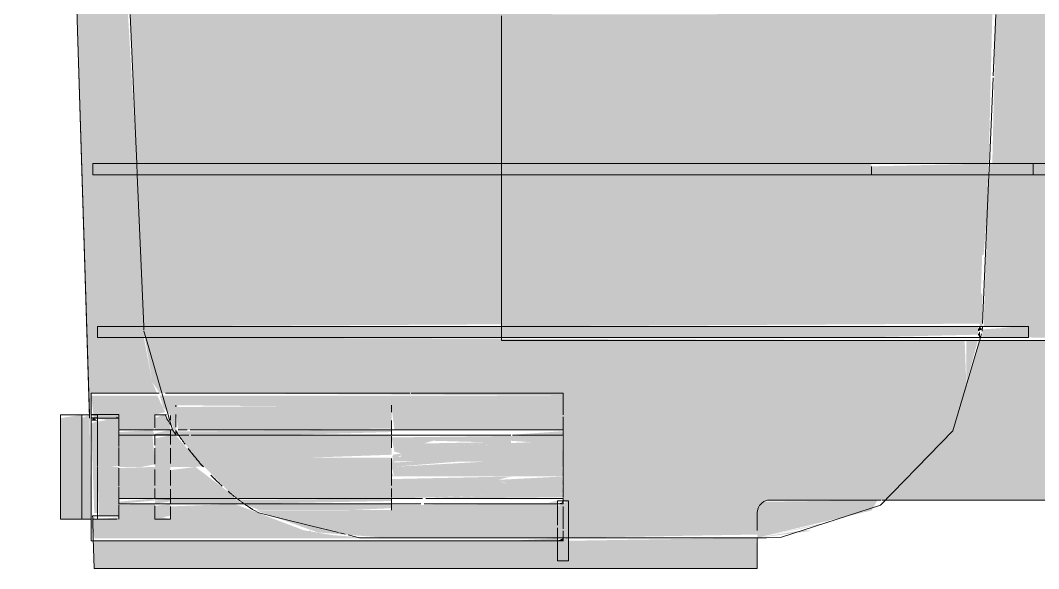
# Model space of a CAD drawing. Header units: metres. Extents: x 147 to 427, y -16 to 162.
# Drawn here: x 201.4607 to 201.6258, y 0 to 0.0889 of the extents above; entities that cross this region are included whole.
import ezdxf

# ---------------------------------------------------------------- set-up
doc = ezdxf.new("R2010")
doc.units = ezdxf.units.M
doc.layers.add('P-SANR-FIXT', color=7, linetype='Continuous', lineweight=5)

# ---------------------------------------------------------------- blocks, each defined once
blk = doc.blocks.new('Bomba Jacuzzi1 - 15B-T 1_1_2CV TRIF_220_380V _1 1_2CV_-2414014-FF')
at = {"layer": 'P-SANR-FIXT', "lineweight": 15, "true_color": 0x181818, "transparency": 33554598}
h = blk.add_hatch(color=250, dxfattribs=at)
h.paths.add_polyline_path([(96.11956, 0), (96.13346, 0), (96.1333, 0.005), (96.10286, 0.00452), (96.10286, 0.00128), (96.10106, 0.00128), (96.10106, 0.00452), (96.02582, 0.00452), (96.02596, 0), (96.11845, 0)])
h.paths.add_polyline_path([(96.15973, 0.01111), (96.20058, 0.01111), (96.20058, 0.037), (96.16946, 0.037), (96.16475, 0.02164), (96.15375, 0.01111), (96.15838, 0.01111)])
h.paths.add_polyline_path([(96.02518, 0.02497), (96.02546, 0.02497), (96.02546, 0.02848), (96.03612, 0.02848), (96.03536, 0.03022), (96.034, 0.0375), (96.02646, 0.0375), (96.02646, 0.0393), (96.03397, 0.0393), (96.03291, 0.0639), (96.02571, 0.0639), (96.02571, 0.0657), (96.03284, 0.0657), (96.03142, 0.0899), (96.02447, 0.0899), (96.02447, 0.0917), (96.0317, 0.09218), (96.03074, 0.1146), (96.02297, 0.1146), (96.02297, 0.1164), (96.03066, 0.1164), (96.02951, 0.1429), (96.02147, 0.1429), (96.02517, 0.02497)])
h.paths.add_polyline_path([(96.02142, 0.1447), (96.02945, 0.1447), (96.02866, 0.16061), (96.02088, 0.1604), (96.02096, 0.15934)])
h.paths.add_polyline_path([(96.17831, 0.175), (96.20101, 0.175), (96.20101, 0.21), (96.20846, 0.21), (96.20846, 0.2411), (96.18695, 0.24103), (96.17831, 0.23454), (96.17673, 0.1977), (96.17831, 0.1977), (96.17831, 0.1959), (96.17666, 0.1959), (96.17576, 0.175)])
h.paths.add_polyline_path([(96.01796, 0.22761), (96.0259, 0.22761), (96.02536, 0.23473), (96.01704, 0.24097), (96.01397, 0.24097), (96.01506, 0.23186), (96.01796, 0.23136), (96.01796, 0.23009)])
h = blk.add_hatch(color=250, dxfattribs=at)
h.paths.add_polyline_path([(96.10286, 0.005), (96.13346, 0.00553), (96.13377, 0.01016), (96.13494, 0.01104), (96.13838, 0.01111), (96.15375, 0.01111), (96.16478, 0.02176), (96.16733, 0.03007), (96.16708, 0.037), (96.03536, 0.0375), (96.03536, 0.03022), (96.03659, 0.02848), (96.10196, 0.02807), (96.10196, 0.011), (96.10286, 0.01049), (96.10286, 0.00511)])
h.paths.add_polyline_path([(96.10286, 0.00128), (96.10286, 0.005), (96.10106, 0.00452), (96.10106, 0.00128), (96.10196, 0.00128)])
h.paths.add_polyline_path([(96.07118, 0.00493), (96.06455, 0.00544), (96.05992, 0.00622), (96.04868, 0.0105), (96.0383, 0.01009), (96.0383, 0.00803), (96.0358, 0.00859), (96.0358, 0.0105), (96.02996, 0.01036), (96.02982, 0.0083), (96.02571, 0.00802), (96.02596, 0.00493), (96.06897, 0.00493)])
h.paths.add_polyline_path([(96.20501, 0.02222), (96.20946, 0.02222), (96.20899, 0.08898), (96.20556, 0.08898), (96.20501, 0.02422)])
h.paths.add_polyline_path([(96.03536, 0.0225), (96.0358, 0.02283), (96.0358, 0.02497), (96.03745, 0.02539), (96.03618, 0.02807), (96.02546, 0.02807), (96.02588, 0.02441), (96.02996, 0.02386), (96.03, 0.0225)])
h.paths.add_polyline_path([(96.0383, 0.0225), (96.03852, 0.02291), (96.0383, 0.02254)])
h.paths.add_polyline_path([(96.20101, 0.037), (96.20058, 0.0639), (96.171, 0.0639), (96.17015, 0.0393), (96.17745, 0.03898), (96.17745, 0.0375), (96.20058, 0.037)])
h.paths.add_polyline_path([(96.03397, 0.0393), (96.09196, 0.03963), (96.09196, 0.0639), (96.03291, 0.0639), (96.03347, 0.05085)])
h.paths.add_polyline_path([(96.03404, 0.0375), (96.03417, 0.0375), (96.03387, 0.0393), (96.02646, 0.0393), (96.02646, 0.0375), (96.034, 0.0375)])
h.paths.add_polyline_path([(96.03284, 0.0657), (96.09196, 0.0657), (96.09196, 0.0899), (96.0318, 0.0899)])
h.paths.add_polyline_path([(96.03291, 0.0639), (96.03284, 0.0657), (96.02571, 0.0657), (96.02571, 0.0639), (96.03142, 0.0639)])
h.paths.add_polyline_path([(96.20058, 0.0657), (96.20101, 0.0657), (96.20101, 0.08898), (96.19507, 0.08898), (96.19507, 0.0899), (96.17212, 0.0899), (96.17156, 0.0657), (96.1782, 0.0657)])
h.paths.add_polyline_path([(96.03172, 0.0917), (96.09196, 0.09218), (96.09196, 0.1146), (96.03142, 0.1146), (96.0317, 0.09218)])
h.paths.add_polyline_path([(96.02447, 0.0899), (96.0318, 0.0899), (96.03142, 0.0917), (96.02447, 0.0917)])
h.paths.add_polyline_path([(96.02297, 0.1146), (96.03074, 0.1146), (96.03066, 0.1164), (96.02297, 0.1164)])
h.paths.add_polyline_path([(96.08735, 0.1164), (96.09196, 0.1164), (96.09196, 0.1429), (96.03074, 0.1429), (96.03097, 0.13882), (96.0297, 0.13882), (96.02973, 0.13812), (96.03101, 0.13812), (96.03142, 0.13079), (96.03142, 0.1164), (96.08251, 0.1164)])
h.paths.add_polyline_path([(96.17422, 0.13903), (96.19507, 0.13903), (96.19507, 0.14202), (96.20101, 0.14202), (96.20101, 0.1429), (96.17439, 0.1429), (96.17422, 0.13905)])
h.paths.add_polyline_path([(96.20556, 0.14202), (96.20946, 0.14215), (96.20946, 0.19678), (96.20846, 0.19734), (96.20846, 0.21), (96.20101, 0.21), (96.20101, 0.175), (96.20556, 0.175), (96.20556, 0.1436)])
h.paths.add_polyline_path([(96.02951, 0.1429), (96.02951, 0.14337), (96.02945, 0.1447), (96.02142, 0.1447), (96.02147, 0.1429), (96.02866, 0.1429)])
h.paths.add_polyline_path([(96.07421, 0.1447), (96.09196, 0.1447), (96.09196, 0.175), (96.17564, 0.175), (96.17658, 0.1959), (96.03996, 0.1959), (96.0395, 0.16061), (96.02951, 0.16061), (96.02951, 0.1447), (96.07274, 0.1447)])
h.paths.add_polyline_path([(96.20101, 0.1447), (96.20101, 0.175), (96.17576, 0.175), (96.17459, 0.1447), (96.19437, 0.1447)])
h.paths.add_polyline_path([(96.02081, 0.16118), (96.02872, 0.16175), (96.02726, 0.1959), (96.02561, 0.1963), (96.02561, 0.1977), (96.02718, 0.1977), (96.02561, 0.22718), (96.01796, 0.22637), (96.01796, 0.22461), (96.02096, 0.22445), (96.02079, 0.16142)])
h.paths.add_polyline_path([(96.17666, 0.1959), (96.17831, 0.1959), (96.17831, 0.1977), (96.17673, 0.1977), (96.1767, 0.19701)])
h.paths.add_polyline_path([(96.12796, 0.1977), (96.17666, 0.1977), (96.17831, 0.23454), (96.18361, 0.23882), (96.18361, 0.23937), (96.18642, 0.24103), (96.01759, 0.24097), (96.02096, 0.23899), (96.02096, 0.23803), (96.02561, 0.23454), (96.02599, 0.22761), (96.03996, 0.22761), (96.03996, 0.1977), (96.12172, 0.1977)])
h.paths.add_polyline_path([(96.20861, 0.21), (96.20946, 0.21), (96.20896, 0.24032), (96.20879, 0.22539)])
h = blk.add_hatch(color=250, dxfattribs=at)
h.paths.add_polyline_path([(96.10196, 0.005), (96.10286, 0.00511), (96.10286, 0.011), (96.10196, 0.0105), (96.10196, 0.00565)])
h.paths.add_polyline_path([(96.10106, 0.005), (96.10106, 0.0105), (96.07416, 0.0103), (96.07416, 0.0095), (96.05218, 0.00945), (96.06219, 0.00587), (96.07339, 0.005), (96.09957, 0.005)])
h.paths.add_polyline_path([(96.20501, 0.02222), (96.20501, 0.03153), (96.20101, 0.03153), (96.20101, 0.02222)])
h.paths.add_polyline_path([(96.03911, 0.0225), (96.03916, 0.02294), (96.03943, 0.0265), (96.07416, 0.02618), (96.07462, 0.0225), (96.10196, 0.0225), (96.10193, 0.02807), (96.03659, 0.02806), (96.03713, 0.02614), (96.03823, 0.02497), (96.0383, 0.02441), (96.03879, 0.0225)])
h.paths.add_polyline_path([(96.20501, 0.037), (96.20556, 0.037), (96.20546, 0.08898), (96.20101, 0.08898), (96.20101, 0.0657), (96.20546, 0.0657), (96.20501, 0.0639), (96.20101, 0.0639), (96.20101, 0.06199), (96.20501, 0.06199), (96.20501, 0.03949)])
h.paths.add_polyline_path([(96.09196, 0.0393), (96.16953, 0.03974), (96.16992, 0.05085), (96.17015, 0.05085), (96.17065, 0.05721), (96.17088, 0.0639), (96.09196, 0.0639), (96.09196, 0.03963)])
h.paths.add_polyline_path([(96.03921, 0.0375), (96.09196, 0.0375), (96.09196, 0.0393), (96.034, 0.0393), (96.03417, 0.0375), (96.03917, 0.0375)])
h.paths.add_polyline_path([(96.17015, 0.0375), (96.17745, 0.0375), (96.17745, 0.0393), (96.16993, 0.0388), (96.16992, 0.0375)])
h.paths.add_polyline_path([(96.09196, 0.0657), (96.17098, 0.0657), (96.17156, 0.0899), (96.09196, 0.0899), (96.09196, 0.0684)])
h.paths.add_polyline_path([(96.03291, 0.0639), (96.09196, 0.0639), (96.09196, 0.0657), (96.03284, 0.0657), (96.03287, 0.06498)])
h.paths.add_polyline_path([(96.20101, 0.0639), (96.20058, 0.0657), (96.1782, 0.0657), (96.1782, 0.0639), (96.20058, 0.0639)])
h.paths.add_polyline_path([(96.20946, 0.08936), (96.20943, 0.09198), (96.20556, 0.09142), (96.20556, 0.0895), (96.2091, 0.08937)])
h.paths.add_polyline_path([(96.19507, 0.0899), (96.19507, 0.0917), (96.17945, 0.0917), (96.17945, 0.0899), (96.1908, 0.0899)])
h.paths.add_polyline_path([(96.20101, 0.08966), (96.20101, 0.0899), (96.19507, 0.08988)])
h.paths.add_polyline_path([(96.09196, 0.0917), (96.14507, 0.09218), (96.14507, 0.1146), (96.09196, 0.1146), (96.09196, 0.09218)])
h.paths.add_polyline_path([(96.03931, 0.0899), (96.09196, 0.0899), (96.09196, 0.0917), (96.03172, 0.0917), (96.0318, 0.0899), (96.03917, 0.0899)])
h.paths.add_polyline_path([(96.20101, 0.0917), (96.20101, 0.09198), (96.19847, 0.0917)])
h.paths.add_polyline_path([(96.09196, 0.1164), (96.14507, 0.1164), (96.1452, 0.13903), (96.17405, 0.13945), (96.174, 0.1429), (96.09196, 0.1429), (96.09196, 0.1192)])
h.paths.add_polyline_path([(96.03659, 0.1146), (96.09196, 0.1146), (96.09196, 0.1164), (96.03142, 0.11597), (96.03142, 0.1146), (96.03616, 0.1146)])
h.paths.add_polyline_path([(96.20701, 0.13903), (96.20946, 0.13903), (96.20946, 0.1415), (96.20556, 0.14112), (96.20556, 0.13903)])
h.paths.add_polyline_path([(96.19507, 0.13903), (96.20101, 0.1391), (96.20101, 0.14181), (96.19507, 0.14202), (96.19507, 0.13996)])
h.paths.add_polyline_path([(96.20556, 0.14202), (96.20556, 0.175), (96.20101, 0.175), (96.20101, 0.1447), (96.20546, 0.1447), (96.20546, 0.1429), (96.20101, 0.1429), (96.20101, 0.14202), (96.20546, 0.14202)])
h.paths.add_polyline_path([(96.09196, 0.1447), (96.17428, 0.1447), (96.17541, 0.175), (96.16785, 0.175), (96.16679, 0.17332), (96.16672, 0.175), (96.14552, 0.175), (96.14507, 0.17377), (96.09196, 0.175), (96.09196, 0.14767)])
h.paths.add_polyline_path([(96.04488, 0.1429), (96.09196, 0.1429), (96.09196, 0.1447), (96.03065, 0.14455), (96.03074, 0.1429), (96.04429, 0.1429)])
h.paths.add_polyline_path([(96.20101, 0.1429), (96.20101, 0.1447), (96.18351, 0.1447), (96.18351, 0.1429)])
h.paths.add_polyline_path([(96.0395, 0.16061), (96.03996, 0.16061), (96.03959, 0.1959), (96.02777, 0.1959), (96.02975, 0.16061), (96.03315, 0.16061), (96.03312, 0.16132), (96.03917, 0.16061)])
h.paths.add_polyline_path([(96.03996, 0.1977), (96.03967, 0.2276), (96.02602, 0.22719), (96.02697, 0.21015), (96.02776, 0.20827), (96.02709, 0.20812), (96.02821, 0.1977), (96.03969, 0.1977)])
h.paths.add_polyline_path([(96.15001, 0.1959), (96.17658, 0.1959), (96.17666, 0.1977), (96.03996, 0.1977), (96.03996, 0.1959), (96.14507, 0.1959)])
h.paths.add_polyline_path([(96.02561, 0.1959), (96.02724, 0.1963), (96.02718, 0.1977), (96.02561, 0.1977), (96.02618, 0.1963)])
h.paths.add_polyline_path([(96.20946, 0.19678), (96.20946, 0.21), (96.20861, 0.21), (96.20846, 0.19678)])
h = blk.add_hatch(color=250, dxfattribs=at)
h.paths.add_polyline_path([(96.16992, 0.0393), (96.16997, 0.03974), (96.16992, 0.0446), (96.16953, 0.04462), (96.16953, 0.0393)])
h.paths.add_polyline_path([(96.03074, 0.1146), (96.03142, 0.1146), (96.03142, 0.1164), (96.03066, 0.1164), (96.03069, 0.1158)])
h.paths.add_polyline_path([(96.03074, 0.1429), (96.03064, 0.1447), (96.02947, 0.14429), (96.02953, 0.1429)])
h.paths.add_polyline_path([(96.17428, 0.1447), (96.17446, 0.1447), (96.17437, 0.14667)])
h.paths.add_polyline_path([(96.02877, 0.16061), (96.02951, 0.16061), (96.02909, 0.17241), (96.02866, 0.17248), (96.02821, 0.18812), (96.02734, 0.19411), (96.02874, 0.16141)])
h.paths.add_polyline_path([(96.02767, 0.1977), (96.02709, 0.20812), (96.02776, 0.20827), (96.02693, 0.21086), (96.02718, 0.1977)])
h = blk.add_hatch(color=250, dxfattribs=at)
h.paths.add_polyline_path([(96.10196, 0.005), (96.10196, 0.0105), (96.10106, 0.01011), (96.10106, 0.005)])
h.paths.add_polyline_path([(96.15001, 0.0375), (96.16922, 0.03795), (96.16922, 0.0393), (96.09196, 0.0393), (96.09196, 0.0375), (96.14998, 0.0375)])
h.paths.add_polyline_path([(96.14507, 0.0639), (96.15196, 0.0639), (96.15196, 0.0657), (96.09196, 0.0657), (96.09196, 0.0639), (96.14356, 0.0639)])
h.paths.add_polyline_path([(96.17156, 0.0639), (96.1782, 0.0639), (96.1782, 0.0657), (96.17108, 0.0657), (96.171, 0.0639)])
h.paths.add_polyline_path([(96.20546, 0.0639), (96.20501, 0.0657), (96.20101, 0.0657), (96.20101, 0.0639), (96.20501, 0.0639)])
h.paths.add_polyline_path([(96.20556, 0.0895), (96.20546, 0.09198), (96.20546, 0.09143), (96.20542, 0.0899), (96.20546, 0.0895)])
h.paths.add_polyline_path([(96.19507, 0.0899), (96.20101, 0.0899), (96.20101, 0.0917), (96.19507, 0.0917), (96.19507, 0.09104)])
h.paths.add_polyline_path([(96.17681, 0.0899), (96.17945, 0.0899), (96.17945, 0.0917), (96.17219, 0.0917), (96.17221, 0.0899), (96.17459, 0.0899)])
h.paths.add_polyline_path([(96.09813, 0.0899), (96.12696, 0.09038), (96.12696, 0.0917), (96.09196, 0.0917), (96.09196, 0.0899)])
h.paths.add_polyline_path([(96.10023, 0.1146), (96.12696, 0.11513), (96.12696, 0.1164), (96.09196, 0.1164), (96.09196, 0.1146), (96.09629, 0.1146)])
h.paths.add_polyline_path([(96.20101, 0.13903), (96.20556, 0.13958), (96.20546, 0.14165), (96.20101, 0.14181), (96.20101, 0.1391)])
h.paths.add_polyline_path([(96.10196, 0.1429), (96.10196, 0.1447), (96.09196, 0.1447), (96.09196, 0.1429), (96.09904, 0.1429)])
h.paths.add_polyline_path([(96.20546, 0.1429), (96.20546, 0.1447), (96.20101, 0.1447), (96.20101, 0.1429)])
h.paths.add_polyline_path([(96.17459, 0.1429), (96.18351, 0.1429), (96.18243, 0.1436), (96.18351, 0.1436), (96.18351, 0.1447), (96.17446, 0.1447), (96.17439, 0.1429)])
h.paths.add_polyline_path([(96.03295, 0.1959), (96.03996, 0.1963), (96.0396, 0.1977), (96.02769, 0.19734), (96.02821, 0.1959), (96.03142, 0.1959)])
h = blk.add_hatch(color=250, dxfattribs=at)
h.paths.add_polyline_path([(96.16922, 0.0639), (96.17088, 0.0639), (96.17088, 0.0657), (96.15196, 0.06525), (96.15196, 0.0639), (96.16887, 0.0639)])
h.paths.add_polyline_path([(96.13694, 0.0899), (96.17203, 0.0899), (96.17156, 0.0917), (96.12696, 0.0917), (96.12696, 0.0899), (96.13546, 0.0899)])
h.paths.add_polyline_path([(96.20542, 0.0899), (96.20546, 0.0899), (96.20546, 0.0917), (96.20101, 0.0917), (96.20101, 0.0899)])
h.paths.add_polyline_path([(96.13156, 0.1146), (96.14507, 0.11505), (96.14507, 0.1164), (96.12696, 0.1164), (96.12696, 0.1146), (96.13118, 0.1146)])
h.paths.add_polyline_path([(96.15001, 0.1429), (96.17422, 0.14326), (96.174, 0.1447), (96.10196, 0.1447), (96.10196, 0.1429), (96.14764, 0.1429)])
for points in [[(96.16922, 0.0385), (96.16993, 0.0388), (96.16953, 0.0393), (96.16922, 0.03879)], [(96.16961, 0.0375), (96.16953, 0.0385), (96.16922, 0.03795), (96.16953, 0.0375)], [(96.02396, 0.00803), (96.02396, 0.02497), (96.02046, 0.02441), (96.02046, 0.00803)], [(96.02396, 0.00803), (96.02546, 0.00803), (96.02518, 0.02497), (96.02396, 0.02441), (96.02396, 0.00806)], [(96.02646, 0.02398), (96.02588, 0.02441), (96.02546, 0.02398)], [(96.02646, 0.00902), (96.02646, 0.02398), (96.02546, 0.0235), (96.02596, 0.00902)], [(96.02866, 0.0165), (96.02996, 0.01668), (96.02996, 0.02441), (96.02646, 0.02386), (96.02646, 0.0165)], [(96.02996, 0.02441), (96.02951, 0.02468), (96.02951, 0.02441)], [(96.05481, 0.02163), (96.07416, 0.02215), (96.07416, 0.0225), (96.03924, 0.02225), (96.04013, 0.02163), (96.05241, 0.02163)], [(96.10179, 0.02163), (96.10196, 0.02176), (96.10179, 0.02229), (96.09357, 0.0217), (96.10006, 0.02163)], [(96.02996, 0.00859), (96.02996, 0.0165), (96.02646, 0.01646), (96.02671, 0.00859), (96.02866, 0.00859)], [(96.05029, 0.0105), (96.07416, 0.01097), (96.07407, 0.01137), (96.04939, 0.01116), (96.05028, 0.01051)], [(96.10196, 0.0105), (96.10179, 0.01071), (96.10106, 0.0105)], [(96.10196, 0.0107), (96.10179, 0.011), (96.10179, 0.01071)], [(96.02582, 0.00452), (96.02596, 0.00859), (96.02546, 0.00803), (96.02569, 0.00452)], [(96.02996, 0.00829), (96.02996, 0.00859), (96.02982, 0.0083)], [(96.13346, 0.00503), (96.14615, 0.00766), (96.14334, 0.00719), (96.13346, 0.00503)], [(96.10106, 0.00452), (96.10106, 0.00493), (96.09352, 0.00452)], [(96.10196, 0.00452), (96.10196, 0.00493), (96.10106, 0.00452)]]:
    blk.add_hatch(color=250, dxfattribs=at).paths.add_polyline_path(points)
h = blk.add_hatch(color=250, dxfattribs=at)
h.paths.add_polyline_path([(96.1628, 0.02023), (96.16327, 0.02023), (96.16475, 0.02164)])
h.paths.add_polyline_path([(96.16733, 0.03007), (96.16922, 0.037), (96.16733, 0.037)])
h.paths.add_polyline_path([(96.03536, 0.03022), (96.03536, 0.0375), (96.03417, 0.0375)])
h = blk.add_hatch(color=250, dxfattribs=at)
h.paths.add_polyline_path([(96.06078, 0.018), (96.07416, 0.01847), (96.07416, 0.02163), (96.03966, 0.02163), (96.04235, 0.018), (96.06068, 0.018)])
h.paths.add_polyline_path([(96.04488, 0.0225), (96.07416, 0.0227), (96.07416, 0.0265), (96.03916, 0.02621), (96.03953, 0.0225), (96.04235, 0.0225)])
h = blk.add_hatch(color=250, dxfattribs=at)
h.paths.add_polyline_path([(96.0358, 0.0105), (96.0383, 0.0109), (96.0383, 0.0113), (96.0358, 0.01106), (96.0358, 0.01051)])
h.paths.add_polyline_path([(96.03606, 0.0217), (96.0383, 0.02176), (96.03824, 0.0225), (96.0358, 0.02194), (96.0358, 0.0217)])
h.paths.add_polyline_path([(96.0383, 0.02344), (96.03802, 0.02497), (96.03788, 0.02441), (96.03811, 0.02387)])
h = blk.add_hatch(color=250, dxfattribs=at)
h.paths.add_polyline_path([(96.0358, 0.00803), (96.0383, 0.00859), (96.0383, 0.0105), (96.0358, 0.01017), (96.0358, 0.00829)])
h.paths.add_polyline_path([(96.0383, 0.0113), (96.0383, 0.01137), (96.03698, 0.0113)])
h.paths.add_polyline_path([(96.0383, 0.02163), (96.0383, 0.0217), (96.03703, 0.02163)])
h.paths.add_polyline_path([(96.03824, 0.0225), (96.0383, 0.02291), (96.03773, 0.02474), (96.03713, 0.02497), (96.0358, 0.02441), (96.0358, 0.0225), (96.03713, 0.0225)])
h = blk.add_hatch(color=250, dxfattribs=at)
h.paths.add_polyline_path([(96.0358, 0.02163), (96.03536, 0.0225), (96.02996, 0.02214), (96.02996, 0.02163), (96.0354, 0.02163)])
h.paths.add_polyline_path([(96.03966, 0.02163), (96.0387, 0.0225), (96.0383, 0.0223), (96.0383, 0.02163), (96.03916, 0.02163)])
h = blk.add_hatch(color=250, dxfattribs=at)
h.paths.add_polyline_path([(96.04235, 0.0165), (96.04353, 0.01663), (96.03916, 0.02163), (96.0383, 0.02163), (96.0383, 0.0165)])
h.paths.add_polyline_path([(96.03364, 0.0165), (96.0358, 0.01692), (96.0354, 0.02163), (96.02996, 0.02163), (96.02996, 0.0165)])
h = blk.add_hatch(color=250, dxfattribs=at)
h.paths.add_polyline_path([(96.0383, 0.01137), (96.0383, 0.02074), (96.0358, 0.02074), (96.0358, 0.01137), (96.03707, 0.01137)])
h.paths.add_polyline_path([(96.0383, 0.02074), (96.0383, 0.02163), (96.0358, 0.02113), (96.0358, 0.02074), (96.0383, 0.02074)])
h = blk.add_hatch(color=250, dxfattribs=at)
h.paths.add_polyline_path([(96.06109, 0.00602), (96.06109, 0.00614), (96.06025, 0.00612)])
h.paths.add_polyline_path([(96.03873, 0.0225), (96.03861, 0.02292), (96.0387, 0.0225)])
h = blk.add_hatch(color=250, dxfattribs=at)
h.paths.add_polyline_path([(96.10175, 0.0165), (96.10196, 0.0165), (96.10179, 0.02163), (96.07416, 0.02128), (96.07462, 0.01896), (96.07492, 0.01889), (96.07625, 0.01856), (96.07557, 0.01813), (96.07442, 0.01848), (96.07416, 0.0165), (96.10106, 0.0165)])
h.paths.add_polyline_path([(96.07462, 0.01653), (96.07462, 0.01739), (96.08948, 0.01736), (96.07724, 0.01667)])
h.paths.add_polyline_path([(96.08953, 0.0196), (96.08953, 0.02019), (96.09352, 0.02037), (96.09352, 0.0196)])
h.paths.add_polyline_path([(96.07731, 0.0196), (96.07731, 0.01964), (96.08951, 0.02019), (96.08948, 0.0196)])
h.paths.add_polyline_path([(96.07934, 0.0203), (96.08089, 0.02074), (96.08948, 0.0205)])
h.paths.add_polyline_path([(96.09352, 0.02037), (96.09352, 0.02074), (96.09674, 0.02051)])
h = blk.add_hatch(color=250, dxfattribs=at)
h.paths.add_polyline_path([(96.07462, 0.01653), (96.09352, 0.01805), (96.08045, 0.01753), (96.07462, 0.01722)])
h.paths.add_polyline_path([(96.07424, 0.01806), (96.07731, 0.0186), (96.07731, 0.01894), (96.07442, 0.01848)])
h.paths.add_polyline_path([(96.09352, 0.0196), (96.09352, 0.02037), (96.08953, 0.02019), (96.08953, 0.0196)])
h.paths.add_polyline_path([(96.07731, 0.0196), (96.08951, 0.0196), (96.08948, 0.02018), (96.07731, 0.01964)])
h = blk.add_hatch(color=250, dxfattribs=at)
h.paths.add_polyline_path([(96.06752, 0.0095), (96.07416, 0.00981), (96.07416, 0.0105), (96.05029, 0.0105), (96.05269, 0.0095), (96.06752, 0.0095)])
h.paths.add_polyline_path([(96.07407, 0.01137), (96.07416, 0.01172), (96.07416, 0.018), (96.04235, 0.018), (96.04801, 0.01226), (96.04936, 0.01137), (96.07209, 0.01137)])
h = blk.add_hatch(color=250, dxfattribs=at)
h.paths.add_polyline_path([(96.02996, 0.01137), (96.0358, 0.01137), (96.0358, 0.0165), (96.02996, 0.01632), (96.02996, 0.01225)])
h.paths.add_polyline_path([(96.04868, 0.01137), (96.04868, 0.0117), (96.04235, 0.0165), (96.0383, 0.01598), (96.0383, 0.01137), (96.04854, 0.01137)])
h = blk.add_hatch(color=250, dxfattribs=at)
h.paths.add_polyline_path([(96.08132, 0.01137), (96.10196, 0.01158), (96.10179, 0.01225), (96.09956, 0.01218), (96.09907, 0.01216), (96.08132, 0.01155)])
h.paths.add_polyline_path([(96.10196, 0.01495), (96.10179, 0.0165), (96.07416, 0.0165), (96.07462, 0.01495), (96.10179, 0.01495)])
h.paths.add_polyline_path([(96.10179, 0.0135), (96.10196, 0.0135), (96.10179, 0.01494), (96.0914, 0.0144), (96.09352, 0.0135), (96.10002, 0.0135)])
h.paths.add_polyline_path([(96.07731, 0.0135), (96.07731, 0.01366), (96.07462, 0.0135)])
h = blk.add_hatch(color=250, dxfattribs=at)
h.paths.add_polyline_path([(96.07416, 0.01495), (96.07462, 0.01497), (96.07416, 0.01563)])
h.paths.add_polyline_path([(96.07416, 0.01137), (96.08948, 0.01183), (96.09907, 0.01158), (96.09935, 0.01156), (96.09956, 0.01218), (96.10196, 0.01226), (96.10179, 0.0135), (96.09272, 0.01377), (96.0914, 0.0144), (96.09352, 0.01495), (96.07416, 0.01453), (96.07416, 0.01156)])
h = blk.add_hatch(color=250, dxfattribs=at)
h.paths.add_polyline_path([(96.02996, 0.0105), (96.0358, 0.01106), (96.0354, 0.01137), (96.02996, 0.01086), (96.02996, 0.01051)])
h.paths.add_polyline_path([(96.05029, 0.0105), (96.04868, 0.01137), (96.0383, 0.0113), (96.0383, 0.0105), (96.05028, 0.0105)])
h = blk.add_hatch(color=250, dxfattribs=at)
h.paths.add_polyline_path([(96.10106, 0.01071), (96.10106, 0.011), (96.09957, 0.01073)])
h.paths.add_polyline_path([(96.07965, 0.0113), (96.07969, 0.01135), (96.08092, 0.0113)])
h = blk.add_hatch(color=250, dxfattribs=at)
h.paths.add_polyline_path([(96.13346, 0.00501), (96.14216, 0.00612), (96.14105, 0.00625), (96.13346, 0.00502)])
h.paths.add_polyline_path([(96.13346, 0.00503), (96.15201, 0.00944), (96.15293, 0.01111), (96.13446, 0.01084), (96.13353, 0.00963), (96.13346, 0.00524)])
at = {"layer": 'P-SANR-FIXT', "color": 4, "lineweight": 15, "true_color": 0x00ffff}
for p, q in [((96.02147, 0.1429), (96.02519, 0.02441)), ((96.0318, 0.0899), (96.03284, 0.0657)), ((96.02571, 0.0657), (96.02571, 0.0639)), ((96.15241, 0.0657), (96.02571, 0.0657)), ((96.20101, 0.0657), (96.15196, 0.0657)), ((96.02571, 0.0639), (96.15241, 0.0639)), ((96.03291, 0.0639), (96.03397, 0.0393)), ((96.15196, 0.0639), (96.20101, 0.0639)), ((96.02646, 0.0393), (96.02646, 0.0375)), ((96.17655, 0.0393), (96.02646, 0.0393)), ((96.17745, 0.0375), (96.17745, 0.0393)), ((96.02646, 0.0375), (96.17745, 0.0375)), ((96.03866, 0.0225), (96.03429, 0.0375)), ((96.16708, 0.037), (96.20101, 0.037)), ((96.03646, 0.02848), (96.02546, 0.02848)), ((96.02546, 0.02807), (96.02546, 0.0165)), ((96.02046, 0.02497), (96.02046, 0.00803)), ((96.02046, 0.02497), (96.02396, 0.02497)), ((96.02396, 0.02497), (96.02518, 0.02497)), ((96.02396, 0.02497), (96.02396, 0.00803)), ((96.02546, 0.0165), (96.02546, 0.00452)), ((96.15364, 0.01111), (96.20058, 0.01111)), ((96.02396, 0.00803), (96.02046, 0.00803)), ((96.02546, 0.00803), (96.02396, 0.00803)), ((96.10106, 0.00128), (96.10106, 0.005)), ((96.10286, 0.00511), (96.10286, 0.00128)), ((96.13346, 0), (96.13346, 0.00502)), ((96.13495, 0.005), (96.13346, 0.005)), ((96.02546, 0.00452), (96.10106, 0.00452)), ((96.0258, 0.00493), (96.02596, 0)), ((96.02596, 0), (96.13346, 0)), ((96.10286, 0.00128), (96.10106, 0.00128))]:
    blk.add_line(p, q, dxfattribs=at)
at = {"layer": 'P-SANR-FIXT', "color": 126, "lineweight": 15, "true_color": 0x0f6868}
for p, q in [((96.02517, 0.025), (96.02147, 0.1429)), ((96.09196, 0.08964), (96.09196, 0.06499)), ((96.17169, 0.07994), (96.17212, 0.0899)), ((96.17108, 0.0657), (96.17168, 0.07959)), ((96.03284, 0.0657), (96.03291, 0.0639)), ((96.15196, 0.06525), (96.15196, 0.0639)), ((96.15523, 0.0657), (96.15241, 0.0657)), ((96.09196, 0.06326), (96.09196, 0.03802)), ((96.15241, 0.0639), (96.15587, 0.0639)), ((96.16997, 0.03974), (96.171, 0.0639)), ((96.03397, 0.0393), (96.03399, 0.03868)), ((96.03429, 0.0375), (96.034, 0.0385)), ((96.16979, 0.03809), (96.16962, 0.0375)), ((96.16992, 0.0385), (96.16995, 0.0393)), ((96.17745, 0.0393), (96.17655, 0.0393)), ((96.09196, 0.037), (96.16708, 0.037)), ((96.02546, 0.02848), (96.02546, 0.02807)), ((96.07712, 0.02848), (96.03751, 0.02848)), ((96.10196, 0.02848), (96.07731, 0.02848)), ((96.10196, 0.02497), (96.10196, 0.02807)), ((96.02046, 0.02497), (96.02046, 0.01869)), ((96.02046, 0.02497), (96.02396, 0.02497)), ((96.02518, 0.02497), (96.02396, 0.02497)), ((96.02396, 0.00803), (96.02396, 0.02497)), ((96.02546, 0.02254), (96.02546, 0.02497)), ((96.02646, 0.02497), (96.02646, 0.02254)), ((96.02546, 0.02441), (96.02546, 0.00803)), ((96.02546, 0.02441), (96.02996, 0.02441)), ((96.02646, 0.02445), (96.02646, 0.02256)), ((96.02646, 0.02442), (96.02646, 0.02256)), ((96.02996, 0.02441), (96.02996, 0.02264)), ((96.02996, 0.02386), (96.02996, 0.02266)), ((96.10196, 0.01866), (96.10196, 0.02461)), ((96.02546, 0.0165), (96.02546, 0.0225)), ((96.02646, 0.0225), (96.02646, 0.01966)), ((96.02646, 0.02214), (96.02646, 0.01966)), ((96.02646, 0.02214), (96.02646, 0.01966)), ((96.02996, 0.02249), (96.02996, 0.02163)), ((96.02996, 0.02249), (96.02996, 0.0198)), ((96.02996, 0.01979), (96.02996, 0.0217)), ((96.02996, 0.01979), (96.02996, 0.02164)), ((96.02996, 0.02163), (96.03966, 0.02163)), ((96.0358, 0.02002), (96.0358, 0.02164)), ((96.0383, 0.02164), (96.0383, 0.02012)), ((96.02046, 0.01869), (96.02046, 0.00902)), ((96.02646, 0.01963), (96.02646, 0.01654)), ((96.02646, 0.01962), (96.02646, 0.01654)), ((96.02646, 0.01962), (96.02646, 0.01654)), ((96.02996, 0.01963), (96.02996, 0.01668)), ((96.02996, 0.01668), (96.02996, 0.0195)), ((96.02996, 0.01668), (96.02996, 0.0195)), ((96.0358, 0.01692), (96.0358, 0.0195)), ((96.0383, 0.0195), (96.0383, 0.01703)), ((96.10196, 0.0165), (96.10196, 0.01858)), ((96.02546, 0.01431), (96.02546, 0.0165)), ((96.02646, 0.01646), (96.02646, 0.01338)), ((96.02646, 0.01646), (96.02646, 0.01338)), ((96.02646, 0.01646), (96.02646, 0.01337)), ((96.02996, 0.01632), (96.02996, 0.01337)), ((96.02996, 0.0135), (96.02996, 0.01632)), ((96.02996, 0.0135), (96.02996, 0.01632)), ((96.0358, 0.0135), (96.0358, 0.01608)), ((96.0383, 0.01597), (96.0383, 0.0135)), ((96.10196, 0.01154), (96.10196, 0.0165)), ((96.02546, 0.0105), (96.02546, 0.01431)), ((96.02646, 0.01334), (96.02646, 0.01086)), ((96.02646, 0.01334), (96.02646, 0.01086)), ((96.02646, 0.01334), (96.02646, 0.0105)), ((96.02996, 0.01136), (96.02996, 0.01321)), ((96.02996, 0.0113), (96.02996, 0.01321)), ((96.02996, 0.0132), (96.02996, 0.01051)), ((96.0358, 0.01136), (96.0358, 0.01298)), ((96.0383, 0.01288), (96.0383, 0.01136)), ((96.02546, 0.00803), (96.02546, 0.01046)), ((96.02646, 0.01046), (96.02646, 0.00902)), ((96.02646, 0.01044), (96.02646, 0.00858)), ((96.02646, 0.01044), (96.02646, 0.00855)), ((96.04912, 0.01137), (96.02996, 0.01137)), ((96.02996, 0.01137), (96.02996, 0.01051)), ((96.02996, 0.01036), (96.02996, 0.00859)), ((96.02996, 0.01034), (96.02996, 0.00829)), ((96.10106, 0.011), (96.10286, 0.011)), ((96.10106, 0.00704), (96.10106, 0.011)), ((96.10286, 0.011), (96.10286, 0.00511)), ((96.13546, 0.01111), (96.15348, 0.01111)), ((96.20058, 0.01111), (96.15375, 0.01111)), ((96.02046, 0.00902), (96.02046, 0.00803)), ((96.02546, 0.00803), (96.02546, 0.00855)), ((96.02996, 0.00859), (96.02569, 0.00859)), ((96.02646, 0.00902), (96.02646, 0.00803)), ((96.13346, 0.00618), (96.13346, 0.00911)), ((96.02046, 0.00803), (96.02396, 0.00803)), ((96.02396, 0.00803), (96.02546, 0.00803)), ((96.02546, 0.00803), (96.02546, 0.00493)), ((96.02571, 0.00802), (96.0258, 0.00493)), ((96.06109, 0.00695), (96.05605, 0.0082)), ((96.10106, 0.005), (96.10106, 0.00661)), ((96.07463, 0.005), (96.07339, 0.005)), ((96.13346, 0.00502), (96.13346, 0)), ((96.02546, 0.00493), (96.02546, 0.00452)), ((96.02596, 0), (96.0258, 0.00493)), ((96.10106, 0.00452), (96.10196, 0.00452)), ((96.13346, 0), (96.02596, 0))]:
    blk.add_line(p, q, dxfattribs=at)
at = {"layer": 'P-SANR-FIXT', "color": 250, "lineweight": 15, "true_color": 0x162121}
for p, q in [((96.09196, 0.08964), (96.09196, 0.06499)), ((96.03482, 0.0657), (96.03226, 0.0657)), ((96.03755, 0.0657), (96.03593, 0.0657)), ((96.04805, 0.0657), (96.03779, 0.0657)), ((96.06384, 0.0657), (96.04805, 0.0657)), ((96.09187, 0.0657), (96.06427, 0.0657)), ((96.171, 0.0639), (96.17108, 0.0657)), ((96.1782, 0.0657), (96.20101, 0.0657)), ((96.03234, 0.0639), (96.03495, 0.0639)), ((96.03593, 0.0639), (96.03763, 0.0639)), ((96.03785, 0.0639), (96.06384, 0.0639)), ((96.06431, 0.0639), (96.09187, 0.0639)), ((96.09196, 0.06326), (96.09196, 0.05721)), ((96.20101, 0.0639), (96.1782, 0.0639)), ((96.09196, 0.05721), (96.09196, 0.03802)), ((96.02904, 0.0393), (96.02835, 0.0393)), ((96.03653, 0.0393), (96.03343, 0.0393)), ((96.03878, 0.0393), (96.03658, 0.0393)), ((96.04623, 0.0393), (96.03882, 0.0393)), ((96.06482, 0.0393), (96.04626, 0.0393)), ((96.07567, 0.0393), (96.06487, 0.0393)), ((96.08881, 0.0393), (96.07572, 0.0393)), ((96.09187, 0.0393), (96.08887, 0.0393)), ((96.17468, 0.0393), (96.17048, 0.0393)), ((96.17745, 0.0393), (96.17488, 0.0393)), ((96.03365, 0.0375), (96.0364, 0.0375)), ((96.03688, 0.0375), (96.04858, 0.0375)), ((96.04858, 0.0375), (96.08242, 0.0375)), ((96.08242, 0.0375), (96.09187, 0.0375)), ((96.17011, 0.0375), (96.17488, 0.0375)), ((96.17488, 0.0375), (96.17745, 0.0375)), ((96.10196, 0.02807), (96.10196, 0.02848)), ((96.10196, 0.02497), (96.10196, 0.02807)), ((96.03916, 0.02622), (96.03916, 0.0265)), ((96.07416, 0.0265), (96.07416, 0.02621)), ((96.07416, 0.0265), (96.07416, 0.02621)), ((96.02992, 0.025), (96.02546, 0.025)), ((96.02546, 0.02497), (96.02546, 0.02445)), ((96.02646, 0.02497), (96.02546, 0.02497)), ((96.02646, 0.02497), (96.02546, 0.02497)), ((96.02546, 0.02445), (96.02546, 0.02494)), ((96.02546, 0.02445), (96.02546, 0.02494)), ((96.03764, 0.02497), (96.0358, 0.02497)), ((96.0383, 0.02482), (96.0383, 0.02411)), ((96.0383, 0.02409), (96.0383, 0.02478)), ((96.0383, 0.02409), (96.0383, 0.02478)), ((96.03916, 0.02408), (96.03916, 0.02502)), ((96.07416, 0.02619), (96.07416, 0.02536)), ((96.07416, 0.02619), (96.07416, 0.02536)), ((96.02546, 0.02404), (96.02546, 0.02255)), ((96.03916, 0.02297), (96.03916, 0.02406)), ((96.07416, 0.02401), (96.07416, 0.02274)), ((96.10196, 0.0225), (96.10196, 0.02461)), ((96.02546, 0.02249), (96.02546, 0.0196)), ((96.0386, 0.0225), (96.02996, 0.0225)), ((96.0383, 0.0225), (96.0383, 0.0218)), ((96.0383, 0.02176), (96.0383, 0.02249)), ((96.03916, 0.02231), (96.03916, 0.02177)), ((96.07416, 0.0223), (96.07416, 0.0225)), ((96.07416, 0.0217), (96.07416, 0.0223)), ((96.07416, 0.0217), (96.07416, 0.0223)), ((96.10196, 0.0225), (96.10196, 0.02163)), ((96.10196, 0.0225), (96.10196, 0.0223)), ((96.10196, 0.0225), (96.10196, 0.0217)), ((96.10196, 0.0225), (96.10196, 0.0217)), ((96.10196, 0.02176), (96.10196, 0.02249)), ((96.10196, 0.0223), (96.10196, 0.0217)), ((96.10196, 0.0223), (96.10196, 0.0217)), ((96.10196, 0.02164), (96.10196, 0.01961)), ((96.10196, 0.02164), (96.10196, 0.02074)), ((96.10196, 0.01864), (96.10196, 0.02163)), ((96.10196, 0.02074), (96.10196, 0.01961)), ((96.02546, 0.0196), (96.02546, 0.0165)), ((96.10196, 0.0195), (96.10196, 0.01866)), ((96.10196, 0.0195), (96.10196, 0.01866)), ((96.10196, 0.01158), (96.10196, 0.01856)), ((96.10196, 0.01805), (96.10196, 0.0165)), ((96.10196, 0.01805), (96.10196, 0.0165)), ((96.02546, 0.0165), (96.02546, 0.01051)), ((96.10196, 0.0165), (96.10196, 0.01495)), ((96.10196, 0.0165), (96.10196, 0.01495)), ((96.10196, 0.01495), (96.10196, 0.0135)), ((96.10196, 0.01495), (96.10196, 0.0135)), ((96.10196, 0.01339), (96.10196, 0.01226)), ((96.10196, 0.01339), (96.10196, 0.01226)), ((96.10196, 0.01226), (96.10196, 0.01154)), ((96.10196, 0.01226), (96.10196, 0.01154)), ((96.02546, 0.01045), (96.02546, 0.00896)), ((96.02996, 0.01126), (96.02996, 0.01068)), ((96.02996, 0.0105), (96.05038, 0.0105)), ((96.0383, 0.01051), (96.0383, 0.0113)), ((96.0383, 0.01126), (96.0383, 0.0105)), ((96.07416, 0.0105), (96.07416, 0.01129)), ((96.10196, 0.01137), (96.10196, 0.01089)), ((96.10286, 0.011), (96.10196, 0.011)), ((96.10286, 0.00511), (96.10286, 0.011)), ((96.07416, 0.00979), (96.07416, 0.0095)), ((96.07416, 0.00979), (96.07416, 0.0095)), ((96.02571, 0.00803), (96.02646, 0.00803)), ((96.02571, 0.00803), (96.02646, 0.00803)), ((96.02571, 0.008), (96.02968, 0.008)), ((96.0358, 0.00803), (96.0383, 0.00803)), ((96.06666, 0.00557), (96.06579, 0.00579)), ((96.06807, 0.00522), (96.0671, 0.00546)), ((96.07547, 0.005), (96.07463, 0.005)), ((96.08816, 0.005), (96.07547, 0.005)), ((96.09352, 0.005), (96.08816, 0.005)), ((96.10106, 0.005), (96.09371, 0.005)), ((96.10286, 0.005), (96.10196, 0.005)), ((96.10196, 0.00452), (96.10196, 0.00493))]:
    blk.add_line(p, q, dxfattribs=at)
at = {"layer": 'P-SANR-FIXT', "color": 250, "lineweight": 15, "true_color": 0x143333}
for p, q in [((96.03226, 0.0657), (96.02571, 0.0657)), ((96.09196, 0.06499), (96.09196, 0.06326)), ((96.16799, 0.0657), (96.15523, 0.0657)), ((96.1782, 0.0657), (96.16799, 0.0657)), ((96.1782, 0.0639), (96.1782, 0.0657)), ((96.02571, 0.0639), (96.03234, 0.0639)), ((96.15587, 0.0639), (96.16799, 0.0639)), ((96.16799, 0.0639), (96.1782, 0.0639)), ((96.02835, 0.0393), (96.02646, 0.0393)), ((96.03343, 0.0393), (96.02904, 0.0393)), ((96.09196, 0.03802), (96.09196, 0.03743)), ((96.02646, 0.0375), (96.02904, 0.0375)), ((96.02907, 0.0375), (96.03365, 0.0375)), ((96.09196, 0.03737), (96.09196, 0.03707)), ((96.02546, 0.02848), (96.02546, 0.02497)), ((96.10196, 0.02807), (96.10196, 0.02848)), ((96.02396, 0.02497), (96.02396, 0.00803)), ((96.02396, 0.02497), (96.02396, 0.00803)), ((96.02546, 0.02445), (96.02546, 0.02497)), ((96.02646, 0.02497), (96.02646, 0.02445)), ((96.02646, 0.02445), (96.02646, 0.02497)), ((96.02996, 0.025), (96.02996, 0.02441)), ((96.02996, 0.025), (96.02996, 0.02471)), ((96.0358, 0.02422), (96.0358, 0.02497)), ((96.0358, 0.02497), (96.0358, 0.02283)), ((96.03916, 0.02297), (96.03916, 0.02502)), ((96.02646, 0.02445), (96.02546, 0.02445)), ((96.02546, 0.02445), (96.02646, 0.02445)), ((96.02546, 0.00803), (96.02546, 0.02441)), ((96.02546, 0.02254), (96.02546, 0.02398)), ((96.02646, 0.02355), (96.02646, 0.02254)), ((96.02996, 0.02264), (96.02996, 0.02441)), ((96.02996, 0.02386), (96.02996, 0.02266)), ((96.0358, 0.02286), (96.0358, 0.02398)), ((96.07416, 0.02401), (96.07416, 0.02251)), ((96.02546, 0.0105), (96.02546, 0.0225)), ((96.02646, 0.0218), (96.02646, 0.02074)), ((96.02996, 0.02163), (96.02996, 0.0225)), ((96.02996, 0.0217), (96.02996, 0.0225)), ((96.02996, 0.02168), (96.02996, 0.02075)), ((96.0358, 0.0217), (96.0383, 0.0217)), ((96.0358, 0.02074), (96.0358, 0.02167)), ((96.0383, 0.02167), (96.0383, 0.02074)), ((96.03966, 0.02163), (96.0413, 0.02163)), ((96.04166, 0.02163), (96.09352, 0.02163)), ((96.07416, 0.02225), (96.07416, 0.02178)), ((96.07416, 0.02147), (96.07416, 0.0202)), ((96.07416, 0.01961), (96.07416, 0.02147)), ((96.07416, 0.01961), (96.07416, 0.02147)), ((96.09374, 0.02163), (96.10186, 0.02163)), ((96.10196, 0.0217), (96.10196, 0.01961)), ((96.10196, 0.0217), (96.10196, 0.01961)), ((96.10196, 0.02163), (96.10196, 0.01864)), ((96.02646, 0.02047), (96.02646, 0.01966)), ((96.02996, 0.02074), (96.02996, 0.0198)), ((96.0358, 0.02002), (96.0358, 0.02074)), ((96.0383, 0.02074), (96.0383, 0.02011)), ((96.07416, 0.0202), (96.07416, 0.01961)), ((96.02646, 0.01963), (96.02646, 0.01869)), ((96.02646, 0.01854), (96.02646, 0.01654)), ((96.02996, 0.01953), (96.02996, 0.01668)), ((96.0358, 0.01692), (96.0358, 0.01952)), ((96.0383, 0.01952), (96.0383, 0.01703)), ((96.10196, 0.0195), (96.10196, 0.01866)), ((96.10196, 0.0195), (96.10196, 0.01866)), ((96.10196, 0.01856), (96.10196, 0.01158)), ((96.07416, 0.0165), (96.07416, 0.01788)), ((96.07416, 0.0165), (96.07416, 0.01788)), ((96.07416, 0.01787), (96.07416, 0.01375)), ((96.10196, 0.01805), (96.10196, 0.0165)), ((96.10196, 0.01805), (96.10196, 0.0165)), ((96.02646, 0.01646), (96.02646, 0.01446)), ((96.02996, 0.01632), (96.02996, 0.01347)), ((96.0358, 0.01348), (96.0358, 0.01608)), ((96.0383, 0.01597), (96.0383, 0.01348)), ((96.07416, 0.01495), (96.07416, 0.0165)), ((96.07416, 0.01495), (96.07416, 0.0165)), ((96.10196, 0.0165), (96.10196, 0.0135)), ((96.10196, 0.0165), (96.10196, 0.01495)), ((96.10196, 0.01495), (96.10196, 0.0135)), ((96.02646, 0.01431), (96.02646, 0.01337)), ((96.02646, 0.01334), (96.02646, 0.01253)), ((96.07416, 0.0135), (96.07416, 0.01451)), ((96.07416, 0.0135), (96.07416, 0.01451)), ((96.10196, 0.01339), (96.10196, 0.01154)), ((96.10196, 0.01339), (96.10196, 0.01154)), ((96.02646, 0.01226), (96.02646, 0.01083)), ((96.02996, 0.0132), (96.02996, 0.01226)), ((96.02996, 0.01225), (96.02996, 0.01132)), ((96.0358, 0.01226), (96.0358, 0.01298)), ((96.0358, 0.01133), (96.0358, 0.01226)), ((96.0383, 0.01289), (96.0383, 0.01226)), ((96.0383, 0.01226), (96.0383, 0.01133)), ((96.07416, 0.01153), (96.07416, 0.01302)), ((96.07416, 0.01226), (96.07416, 0.01302)), ((96.07416, 0.013), (96.07416, 0.01199)), ((96.07416, 0.01153), (96.07416, 0.01226)), ((96.02546, 0.00803), (96.02546, 0.01046)), ((96.02646, 0.01046), (96.02646, 0.00945)), ((96.02996, 0.0105), (96.02996, 0.01137)), ((96.02996, 0.0105), (96.02996, 0.0113)), ((96.02996, 0.00859), (96.02996, 0.01036)), ((96.02996, 0.01034), (96.02996, 0.00914)), ((96.0383, 0.0113), (96.0358, 0.0113)), ((96.0358, 0.01017), (96.0358, 0.00803)), ((96.0358, 0.00902), (96.0358, 0.01014)), ((96.0383, 0.00803), (96.0383, 0.01009)), ((96.0383, 0.01005), (96.0383, 0.00902)), ((96.07919, 0.01137), (96.04936, 0.01137)), ((96.07416, 0.01124), (96.07416, 0.01064)), ((96.07416, 0.01047), (96.07416, 0.00979)), ((96.10196, 0.01137), (96.07971, 0.01137)), ((96.10196, 0.00646), (96.10196, 0.0101)), ((96.15348, 0.01111), (96.13546, 0.01111)), ((96.02546, 0.00896), (96.02546, 0.00803)), ((96.02546, 0.00806), (96.02546, 0.00855)), ((96.02546, 0.00806), (96.02546, 0.00855)), ((96.02546, 0.00855), (96.02546, 0.00803)), ((96.02646, 0.00855), (96.02569, 0.00855)), ((96.02569, 0.00855), (96.02646, 0.00855)), ((96.02646, 0.00855), (96.02646, 0.00803)), ((96.02646, 0.00803), (96.02646, 0.00855)), ((96.02996, 0.00859), (96.02996, 0.008)), ((96.02996, 0.00829), (96.02996, 0.008)), ((96.0358, 0.00803), (96.0358, 0.00878)), ((96.0383, 0.00889), (96.0383, 0.00803)), ((96.13346, 0.00911), (96.13346, 0.00618)), ((96.0258, 0.00493), (96.02571, 0.008)), ((96.06553, 0.00585), (96.06109, 0.00695)), ((96.06897, 0.005), (96.06807, 0.00522)), ((96.10196, 0.00498), (96.10196, 0.00612)), ((96.10286, 0.00128), (96.10286, 0.00511)), ((96.1196, 0.005), (96.11021, 0.005)), ((96.13053, 0.005), (96.11975, 0.005)), ((96.1333, 0.005), (96.1309, 0.005)), ((96.10106, 0.00128), (96.10106, 0.00452)), ((96.10196, 0.00452), (96.10196, 0.00493)), ((96.10106, 0.00128), (96.10286, 0.00128))]:
    blk.add_line(p, q, dxfattribs=at)
at = {"layer": 'P-SANR-FIXT', "color": 250, "lineweight": 15, "true_color": 0x171b1b}
for p, q in [((96.09991, 0.0657), (96.09187, 0.0657)), ((96.09196, 0.06499), (96.09196, 0.06326)), ((96.12864, 0.0657), (96.10007, 0.0657)), ((96.13965, 0.0657), (96.12912, 0.0657)), ((96.14209, 0.0657), (96.14008, 0.0657)), ((96.15226, 0.0657), (96.14233, 0.0657)), ((96.17098, 0.0657), (96.1782, 0.0657)), ((96.1782, 0.0657), (96.17155, 0.0657)), ((96.09187, 0.0639), (96.13778, 0.0639)), ((96.13809, 0.0639), (96.13961, 0.0639)), ((96.14008, 0.0639), (96.14186, 0.0639)), ((96.14233, 0.0639), (96.15226, 0.0639)), ((96.1782, 0.0639), (96.17091, 0.0639)), ((96.17148, 0.0639), (96.1782, 0.0639)), ((96.1019, 0.0393), (96.09187, 0.0393)), ((96.09196, 0.03802), (96.09196, 0.03743)), ((96.11499, 0.0393), (96.10196, 0.0393)), ((96.12814, 0.0393), (96.11505, 0.0393)), ((96.13885, 0.0393), (96.1282, 0.0393)), ((96.15035, 0.0393), (96.13905, 0.0393)), ((96.15765, 0.0393), (96.1504, 0.0393)), ((96.16514, 0.0393), (96.1578, 0.0393)), ((96.16734, 0.0393), (96.16516, 0.0393)), ((96.17048, 0.0393), (96.16742, 0.0393)), ((96.17488, 0.0393), (96.17468, 0.0393)), ((96.09187, 0.0375), (96.13971, 0.0375)), ((96.09196, 0.03737), (96.09196, 0.03705)), ((96.13983, 0.0375), (96.16719, 0.0375)), ((96.16734, 0.0375), (96.17011, 0.0375)), ((96.0358, 0.02176), (96.0358, 0.0217)), ((96.03916, 0.02231), (96.03916, 0.02177)), ((96.041, 0.0225), (96.03953, 0.0225)), ((96.10188, 0.0225), (96.0415, 0.0225)), ((96.07416, 0.0223), (96.07416, 0.0225)), ((96.07416, 0.0202), (96.07416, 0.01961)), ((96.07416, 0.01737), (96.07416, 0.0158)), ((96.07416, 0.01562), (96.07416, 0.01492)), ((96.05038, 0.0105), (96.0789, 0.0105)), ((96.07416, 0.0105), (96.07416, 0.0107)), ((96.07945, 0.0105), (96.09615, 0.0105)), ((96.09621, 0.0105), (96.10106, 0.0105)), ((96.10196, 0.011), (96.10106, 0.011)), ((96.10106, 0.0105), (96.10106, 0.011)), ((96.10106, 0.01063), (96.10106, 0.011)), ((96.10106, 0.00806), (96.10106, 0.01033)), ((96.10196, 0.011), (96.10196, 0.01063)), ((96.10196, 0.011), (96.10196, 0.0105)), ((96.10196, 0.01089), (96.10196, 0.0105)), ((96.10196, 0.0107), (96.10196, 0.0105)), ((96.10196, 0.0107), (96.10196, 0.0105)), ((96.10196, 0.0107), (96.10196, 0.0105)), ((96.10196, 0.0107), (96.10196, 0.0105)), ((96.10196, 0.00646), (96.10196, 0.0101)), ((96.02546, 0.008), (96.02546, 0.00806)), ((96.10106, 0.00704), (96.10106, 0.00803)), ((96.10106, 0.005), (96.10106, 0.00567)), ((96.10196, 0.005), (96.10106, 0.005)), ((96.10196, 0.00498), (96.10196, 0.00612))]:
    blk.add_line(p, q, dxfattribs=at)
at = {"layer": 'P-SANR-FIXT', "color": 250, "lineweight": 15, "true_color": 0x171919}
for p, q in [((96.15196, 0.0657), (96.16608, 0.0657)), ((96.15196, 0.0639), (96.15196, 0.06525)), ((96.16636, 0.0657), (96.15226, 0.0657)), ((96.1671, 0.0657), (96.16799, 0.0657)), ((96.16799, 0.0657), (96.16725, 0.0657)), ((96.1697, 0.0657), (96.17098, 0.0657)), ((96.17155, 0.0657), (96.17011, 0.0657)), ((96.16622, 0.0639), (96.15196, 0.0639)), ((96.15226, 0.0639), (96.16648, 0.0639)), ((96.17091, 0.0639), (96.16954, 0.0639)), ((96.16993, 0.0639), (96.17148, 0.0639)), ((96.02546, 0.02494), (96.02546, 0.025)), ((96.0383, 0.0217), (96.0383, 0.02176)), ((96.03916, 0.0225), (96.03916, 0.02231)), ((96.07416, 0.02225), (96.07416, 0.02178)), ((96.10196, 0.0196), (96.10196, 0.02167)), ((96.10196, 0.01866), (96.10196, 0.0195)), ((96.10196, 0.0165), (96.10196, 0.01807)), ((96.10196, 0.0135), (96.10196, 0.0165)), ((96.10196, 0.01154), (96.10196, 0.0134)), ((96.10106, 0.0105), (96.10196, 0.0105))]:
    blk.add_line(p, q, dxfattribs=at)
at = {"layer": 'P-SANR-FIXT', "color": 250, "lineweight": 15, "true_color": 0x171818}
for p, q in [((96.03916, 0.0225), (96.03916, 0.02231)), ((96.10196, 0.011), (96.10106, 0.011)), ((96.10106, 0.011), (96.10196, 0.011)), ((96.10106, 0.0105), (96.10106, 0.01063)), ((96.10196, 0.01063), (96.10196, 0.0105))]:
    blk.add_line(p, q, dxfattribs=at)
at = {"layer": 'P-SANR-FIXT', "color": 4, "lineweight": 15, "true_color": 0x00ffff, "flags": 128}
for points in [[(96.16962, 0.0375), (96.16517, 0.02234), (96.15342, 0.01027), (96.1374, 0.00509), (96.13495, 0.005)], [(96.05605, 0.0082), (96.05262, 0.00905), (96.0518, 0.0095)], [(96.07325, 0.005), (96.06928, 0.005), (96.06897, 0.005)], [(96.06897, 0.005), (96.07302, 0.005), (96.08417, 0.005), (96.09968, 0.005), (96.11576, 0.005), (96.12844, 0.005), (96.13463, 0.005), (96.13495, 0.005)]]:
    blk.add_lwpolyline(points, dxfattribs=at)
at = {"layer": 'P-SANR-FIXT', "color": 250, "lineweight": 15, "true_color": 0x143333, "flags": 128}
for points in [[(96.02517, 0.025), (96.02518, 0.02485), (96.02519, 0.02441)], [(96.02569, 0.00859), (96.0257, 0.00815), (96.02571, 0.008)], [(96.10973, 0.005), (96.10424, 0.005), (96.10286, 0.005)]]:
    blk.add_lwpolyline(points, dxfattribs=at)
at = {"layer": 'P-SANR-FIXT', "color": 126, "lineweight": 15, "true_color": 0x0f6868}
blk.add_arc((96.13546, 0.00911), 0.002, 90, 165, dxfattribs=at)
at = {"layer": 'P-SANR-FIXT', "color": 250, "lineweight": 15, "true_color": 0x143333}
for start, end in [(90, 165), (165, 180)]:
    blk.add_arc((96.13546, 0.00911), 0.002, start, end, dxfattribs=at)
at = {"layer": 'P-SANR-FIXT', "color": 250, "lineweight": 15, "true_color": 0x162121}
blk.add_arc((96.13546, 0.00911), 0.002, 165, 180, dxfattribs=at)
at = {"layer": 'P-SANR-FIXT', "color": 250, "lineweight": 15, "true_color": 0x143333}
for points in [[(96.03743, 0.02497), (96.03757, 0.02468), (96.03771, 0.02439), (96.03785, 0.02411)], [(96.03785, 0.02411), (96.038, 0.02383), (96.03815, 0.02355), (96.0383, 0.02327)], [(96.0383, 0.02327), (96.0383, 0.0233), (96.0383, 0.02335), (96.0383, 0.0234)], [(96.03879, 0.02231), (96.03887, 0.02218), (96.03899, 0.022), (96.03916, 0.02177)], [(96.03916, 0.022), (96.03916, 0.0221), (96.03916, 0.02222), (96.03916, 0.02236)]]:
    blk.add_open_spline(points, degree=3, dxfattribs=at)
at = {"layer": 'P-SANR-FIXT', "color": 250, "lineweight": 15, "true_color": 0x162121}
for points in [[(96.0383, 0.0234), (96.0383, 0.02345), (96.0383, 0.02351), (96.0383, 0.02358)], [(96.03916, 0.02177), (96.03899, 0.022), (96.03887, 0.02218), (96.03879, 0.02231)], [(96.03916, 0.022), (96.03916, 0.0219), (96.03916, 0.02182), (96.03916, 0.02177)], [(96.04013, 0.02093), (96.03997, 0.02117), (96.0398, 0.02141), (96.03964, 0.02164)], [(96.04224, 0.01814), (96.04188, 0.01858), (96.04154, 0.01902), (96.0412, 0.01946)], [(96.04352, 0.01662), (96.04313, 0.01707), (96.04274, 0.01753), (96.04235, 0.018)]]:
    blk.add_open_spline(points, degree=3, dxfattribs=at)
at = {"layer": 'P-SANR-FIXT', "color": 250, "lineweight": 15, "true_color": 0x171919}
blk.add_open_spline([(96.03879, 0.02231), (96.0387, 0.02243), (96.03866, 0.0225), (96.03866, 0.0225)], degree=3, dxfattribs=at)
at = {"layer": 'P-SANR-FIXT', "color": 250, "lineweight": 15, "true_color": 0x171b1b}
for points in [[(96.03866, 0.0225), (96.03866, 0.0225), (96.0387, 0.02243), (96.03879, 0.02231)], [(96.03956, 0.02177), (96.03942, 0.02197), (96.03929, 0.02217), (96.03916, 0.02236)], [(96.03916, 0.02236), (96.03916, 0.02222), (96.03916, 0.0221), (96.03916, 0.022)]]:
    blk.add_open_spline(points, degree=3, dxfattribs=at)
at = {"layer": 'P-SANR-FIXT', "color": 126, "lineweight": 15, "true_color": 0x0f6868}
for points, knots in [([(96.03916, 0.02236), (96.03947, 0.0219), (96.03996, 0.02117), (96.04049, 0.02043), (96.04067, 0.02018)], [-1, -1, -1, -1, -0.6666667, -0.4955862, -0.4955862, -0.4955862, -0.4955862]), ([(96.04487, 0.01516), (96.04508, 0.01495), (96.04555, 0.01447), (96.04616, 0.01388), (96.04656, 0.01351), (96.0467, 0.01339)], [-0.7687788, -0.7687788, -0.7687788, -0.7687788, -0.7142857, -0.6428571, -0.6071429, -0.6071429, -0.6071429, -0.6071429]), ([(96.04766, 0.01254), (96.04774, 0.01247), (96.04795, 0.01229), (96.04829, 0.01201), (96.04868, 0.0117), (96.04906, 0.0114), (96.04943, 0.01112), (96.04974, 0.0109), (96.04997, 0.01073), (96.05008, 0.01065), (96.05014, 0.01061)], [-0.5211437, -0.5211437, -0.5211437, -0.5211437, -0.5, -0.4642857, -0.4285714, -0.3928571, -0.3571429, -0.3214286, -0.3035714, -0.2857143, -0.2857143, -0.2857143, -0.2857143])]:
    blk.add_open_spline(points, degree=3, knots=knots, dxfattribs=at)
for points in [[(96.03916, 0.02177), (96.03916, 0.02182), (96.03916, 0.0219), (96.03916, 0.022)], [(96.0412, 0.01946), (96.04157, 0.01897), (96.04196, 0.01848), (96.04235, 0.018)], [(96.04235, 0.018), (96.04277, 0.01749), (96.0432, 0.01698), (96.04364, 0.01649)]]:
    blk.add_open_spline(points, degree=3, dxfattribs=at)
at = {"layer": 'P-SANR-FIXT', "color": 250, "lineweight": 15, "true_color": 0x162121}
for points, knots in [([(96.0467, 0.01339), (96.04656, 0.01351), (96.04616, 0.01388), (96.04575, 0.01427), (96.04549, 0.01454)], [-0.3928571, -0.3928571, -0.3928571, -0.3928571, -0.3571429, -0.2857143, -0.2857143, -0.2857143, -0.2857143]), ([(96.0518, 0.0095), (96.05177, 0.0095), (96.05169, 0.00954), (96.05152, 0.00966), (96.05141, 0.00974), (96.05131, 0.00981), (96.0512, 0.00989), (96.05103, 0.01), (96.05079, 0.01016), (96.05052, 0.01033), (96.05036, 0.01045), (96.0503, 0.01049)], [-1, -1, -1, -1, -0.9285714, -0.8928571, -0.875, -0.8571429, -0.8392857, -0.8214286, -0.7857143, -0.75, -0.7321429, -0.7321429, -0.7321429, -0.7321429]), ([(96.05131, 0.00981), (96.05134, 0.00979), (96.05141, 0.00974), (96.05152, 0.00966), (96.05169, 0.00954), (96.05177, 0.0095), (96.0518, 0.0095)], [-0.1428571, -0.1428571, -0.1428571, -0.1428571, -0.125, -0.1071429, -0.0714286, 0, 0, 0, 0])]:
    blk.add_open_spline(points, degree=3, knots=knots, dxfattribs=at)
at = {"layer": 'P-SANR-FIXT', "color": 250, "lineweight": 15, "true_color": 0x171b1b}
blk.add_open_spline([(96.05014, 0.01061), (96.05008, 0.01065), (96.04997, 0.01073), (96.04974, 0.0109), (96.04956, 0.01103), (96.04943, 0.01112)], degree=3, knots=[-0.71428571, -0.71428571, -0.71428571, -0.71428571, -0.69642857, -0.67857143, -0.64285714, -0.64285714, -0.64285714, -0.64285714], dxfattribs=at)
at = {"layer": 'P-SANR-FIXT', "color": 250, "lineweight": 15, "true_color": 0x143333}
blk.add_open_spline([(96.0503, 0.01049), (96.05036, 0.01045), (96.05052, 0.01033), (96.05079, 0.01016), (96.05103, 0.01), (96.0512, 0.00989), (96.05127, 0.00984), (96.05131, 0.00981)], degree=3, knots=[-0.2678571, -0.2678571, -0.2678571, -0.2678571, -0.25, -0.2142857, -0.1785714, -0.1607143, -0.1428571, -0.1428571, -0.1428571, -0.1428571], dxfattribs=at)

msp = doc.modelspace()

# ---------------------------------------------------------------- block references
at = {"layer": 'P-SANR-FIXT', "color": 126, "lineweight": 15, "true_color": 0x0f6868}
msp.add_blockref('Bomba Jacuzzi1 - 15B-T 1_1_2CV TRIF_220_380V _1 1_2CV_-2414014-FF', (105.44668, 0), dxfattribs=at)

doc.saveas('drawing.dxf')
